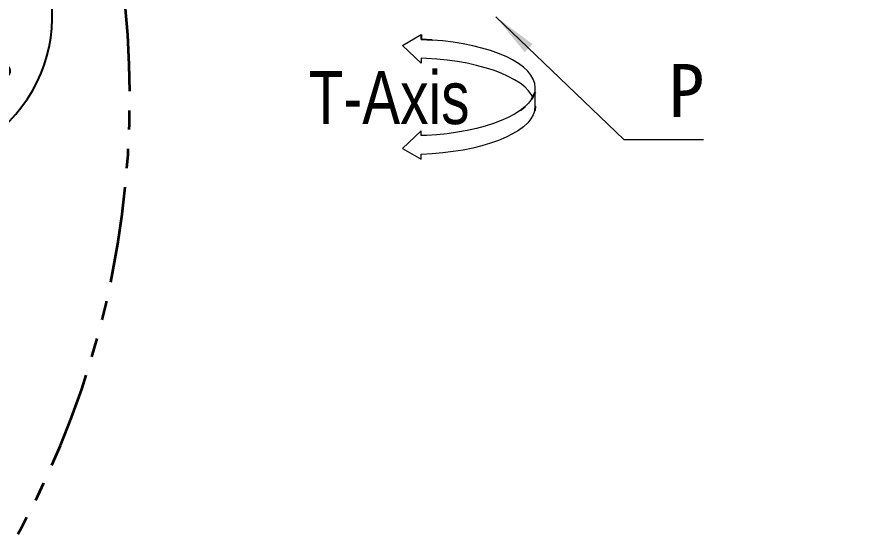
# Model space of a CAD drawing. Header units: millimetres. Extents: x 415 to 2018, y 500 to 823.
# Drawn here: x 997.4 to 1052.9, y 701.9 to 736.3 of the extents above; entities that cross this region are included whole.
import ezdxf

# ---------------------------------------------------------------- set-up
doc = ezdxf.new("R2010")
doc.units = ezdxf.units.MM
doc.header["$PDSIZE"] = -1
doc.linetypes.add('HIDDEN', pattern=[1.905, 1.27, -0.635])
doc.linetypes.add('PHANTOM', pattern=[12.7, 6.35, -1.27, 1.27, -1.27, 1.27, -1.27])
doc.layers.get('Defpoints').update_dxf_attribs({"lineweight": 18})
for name, color, linetype, lineweight in [('尺寸线层', 216, 'Continuous', 18), ('文字层', 7, 'Continuous', 25), ('粗', 7, 'Continuous', 30)]:
    doc.layers.add(name, color=color, linetype=linetype, lineweight=lineweight)
doc.styles.add('K', font='')
doc.styles.get('K').set_extended_font_data('汉仪长仿宋体')
doc.dimstyles.new('ISO-25', dxfattribs={"dimtxt": 2.5, "dimasz": 2.5, "dimexe": 1.25, "dimexo": 0.625, "dimtad": 1, "dimtoh": 1, "dimlfac": 10, "dimtxsty": 'Standard', "dimcen": 2.5, "dimadec": 0, "dimazin": 0, "dimtfac": 1, "dimtmove": 0, "dimatfit": 3, "dimfxl": 1, "dimarcsym": 0})

# ---------------------------------------------------------------- blocks, each defined once
blk = doc.blocks.new('*X21')
at = {"layer": '尺寸线层', "linetype": 'Continuous'}
blk.add_hatch(color=0, dxfattribs=at).paths.add_polyline_path([(-315.124, 250.064), (-312.698, 248.259), (-313.217, 247.717)], flags=0)
blk.add_hatch(color=0, dxfattribs=at).paths.add_polyline_path([(-315.124, 250.064), (-312.698, 248.259), (-313.217, 247.717)], flags=0)
at = {"layer": '尺寸线层', "color": 0, "linetype": 'Continuous'}
blk.add_line((-315.124, 250.064), (-306.673, 241.965), dxfattribs=at)
blk.add_line((-315.124, 250.064), (-306.673, 241.965), dxfattribs=at)
at = {"layer": '尺寸线层', "color": 0}
blk.add_line((-306.673, 241.965), (-301.433, 241.965), dxfattribs=at)
blk.add_line((-306.673, 241.965), (-301.433, 241.965), dxfattribs=at)
at = {"layer": '尺寸线层', "color": 0, "insert": (-302.553, 245.199), "char_height": 3.5, "width": 7, "attachment_point": 5}
blk.add_mtext('P', dxfattribs=at)
blk.add_mtext('P', dxfattribs=at)
blk = doc.blocks.new('*D76')
at = {"color": 0, "linetype": 'HIDDEN', "lineweight": -2}
blk.add_arc((929.173, 744.523), 52.195, 326.7446, 357.2558, dxfattribs=at)
at = {"color": 0, "linetype": 'HIDDEN'}
for points in [[(980.892, 742.034), (981.725, 742.014), (981.368, 744.524)], [(973.164, 715.664), (972.478, 716.138), (971.4, 713.844)]]:
    blk.add_solid(points, dxfattribs=at)
at = {"layer": 'Defpoints', "color": 0, "linetype": 'HIDDEN'}
for p in [(959.347, 744.524), (1024.445, 744.524), (936.834, 738.957), (976.856, 723.294), (985.376, 703.69)]:
    blk.add_point(p, dxfattribs=at)
at = {"color": 0, "linetype": 'HIDDEN', "insert": (977.031, 728.974), "char_height": 2.5, "attachment_point": 5, "rotation": 72.0002}
blk.add_mtext('36°', dxfattribs=at)
blk = doc.blocks.new('*D77')
at = {"color": 0, "lineweight": -2}
blk.add_arc((960.945, 689.524), 17.484, 18.1997, 81.8003, dxfattribs=at)
at = {"color": 0}
for points in [[(963.409, 706.413), (963.468, 707.244), (960.945, 707.008)], [(977.958, 695.086), (977.15, 694.883), (978.163, 692.56)]]:
    blk.add_solid(points, dxfattribs=at)
at = {"layer": 'Defpoints', "color": 0}
for p in [(960.945, 748.024), (974.969, 699.964), (1015.109, 699.074), (960.945, 689.524), (960.945, 647.284)]:
    blk.add_point(p, dxfattribs=at)
at = {"color": 0, "insert": (973.388, 704.354), "char_height": 2.5, "attachment_point": 5, "rotation": 320}
blk.add_mtext('80°', dxfattribs=at)
blk = doc.blocks.new('*D81')
at = {"color": 0, "lineweight": -2}
for p, q in [((1024.235, 761.88), (1095.774, 761.88)), ((1094.524, 633.575), (1094.524, 759.38)), ((1023.552, 631.075), (1095.774, 631.075))]:
    blk.add_line(p, q, dxfattribs=at)
at = {"color": 0}
for points in [[(1094.107, 759.38), (1094.941, 759.38), (1094.524, 761.88)], [(1094.107, 633.575), (1094.941, 633.575), (1094.524, 631.075)]]:
    blk.add_solid(points, dxfattribs=at)
at = {"layer": 'Defpoints', "color": 0}
for p in [(1023.61, 761.88), (1094.524, 761.88), (1022.927, 631.075)]:
    blk.add_point(p, dxfattribs=at)
at = {"color": 0, "insert": (1092.649, 697.031), "char_height": 2.5, "attachment_point": 5, "rotation": 90}
blk.add_mtext('1308', dxfattribs=at)
blk = doc.blocks.new('*D121')
at = {"color": 1, "lineweight": -3}
blk.add_arc((989.937, 736.262), 9.783, 252.8698, 10.3182, dxfattribs=at)
at = {"color": 1}
for points in [[(999.959, 738.14), (999.165, 737.888), (998.803, 740.396)], [(987.228, 727.292), (986.883, 726.533), (984.78, 727.948)]]:
    blk.add_solid(points, dxfattribs=at)
at = {"layer": 'Defpoints', "color": 0}
for p in [(1044.316, 761.619), (989.937, 736.262), (989.937, 736.262), (996.609, 729.107), (960.945, 689.524)]:
    blk.add_point(p, dxfattribs=at)
at = {"color": 1, "insert": (995.187, 730.348), "char_height": 2.5, "attachment_point": 5, "rotation": 41.594}
blk.add_mtext('147%%d', dxfattribs=at)
blk = doc.blocks.new('*D123')
at = {"color": 1, "lineweight": -3}
blk.add_arc((960.945, 689.524), 36.585, 3.916, 54.2719, dxfattribs=at)
at = {"color": 1}
for points in [[(982.54, 719.57), (982.076, 718.877), (980.23, 720.613)], [(997.028, 692.008), (997.861, 692.037), (997.53, 689.524)]]:
    blk.add_solid(points, dxfattribs=at)
at = {"layer": 'Defpoints', "color": 0}
for p in [(989.937, 736.262), (991.326, 709.905), (960.945, 689.524), (960.945, 689.524), (1060.676, 689.524)]:
    blk.add_point(p, dxfattribs=at)
at = {"color": 1, "insert": (994.552, 708.225), "char_height": 2.5, "attachment_point": 5, "rotation": 299.094}
blk.add_mtext('58%%d', dxfattribs=at)

msp = doc.modelspace()

# ---------------------------------------------------------------- linework, layer by layer
at = {"linetype": 'Continuous', "lineweight": 15}
for p, q in [((1022.815, 734.3729), (1024.0498, 735.0894)), ((1025.4629, 734.6687), (1024.7618, 734.7288)), ((1026.1478, 734.5852), (1025.4629, 734.6687)), ((1026.8113, 734.4789), (1026.1478, 734.5852)), ((1024.0498, 733.206), (1022.815, 734.3729)), ((1027.4483, 734.3506), (1026.8113, 734.4789)), ((1028.054, 734.2013), (1027.4483, 734.3506)), ((1028.6238, 734.0322), (1028.054, 734.2013)), ((1029.1532, 733.8446), (1028.6238, 734.0322)), ((1024.0498, 733.5303), (1024.0498, 733.206)), ((1024.3893, 733.5161), (1024.0498, 733.5274)), ((1025.0853, 733.4694), (1024.3893, 733.5161)), ((1025.7684, 733.3998), (1025.0853, 733.4694)), ((1029.6384, 733.6397), (1029.1532, 733.8446)), ((1030.0756, 733.4193), (1029.6384, 733.6397)), ((1030.4615, 733.185), (1030.0756, 733.4193)), ((1026.4336, 733.3078), (1025.7684, 733.3998)), ((1027.0759, 733.1941), (1026.4336, 733.3078)), ((1027.6906, 733.0595), (1027.0759, 733.1941)), ((1028.2733, 732.905), (1027.6906, 733.0595)), ((1028.8196, 732.7318), (1028.2733, 732.905)), ((1030.7931, 732.9386), (1030.4615, 733.185)), ((1031.0679, 732.682), (1030.7931, 732.9386)), ((1029.3255, 732.5411), (1028.8196, 732.7318)), ((1029.7872, 732.3343), (1029.3255, 732.5411)), ((1030.2014, 732.113), (1029.7872, 732.3343)), ((1031.2838, 732.417), (1031.0679, 732.682)), ((1031.4393, 732.1458), (1031.2838, 732.417)), ((1030.5651, 731.8787), (1030.2014, 732.113)), ((1030.8755, 731.6333), (1030.5651, 731.8787)), ((1031.533, 731.8704), (1031.4393, 732.1458)), ((1031.5643, 731.5929), (1031.533, 731.8704)), ((1031.1303, 731.3784), (1030.8755, 731.6333)), ((1031.3277, 731.1161), (1031.1303, 731.3784)), ((1031.5643, 730.3581), (1031.5643, 731.5929)), ((1031.5643, 730.3581), (1031.5643, 731.5929)), ((1031.3277, 730.8349), (1031.1303, 730.5725)), ((1031.3804, 731.0142), (1031.3277, 731.1161)), ((1031.1303, 730.5725), (1030.8755, 730.3177)), ((1031.533, 730.0805), (1031.4393, 729.8051)), ((1029.7872, 729.6166), (1029.3255, 729.4098)), ((1030.2014, 729.838), (1029.7872, 729.6166)), ((1030.5651, 730.0722), (1030.2014, 729.838)), ((1031.2838, 729.5339), (1031.0679, 729.269)), ((1031.4393, 729.8051), (1031.2838, 729.5339)), ((1028.2733, 729.0459), (1027.6906, 728.8914)), ((1028.8196, 729.2191), (1028.2733, 729.0459)), ((1029.3255, 729.4098), (1028.8196, 729.2191)), ((1030.7931, 729.0123), (1030.4615, 728.7659)), ((1031.0679, 729.269), (1030.7931, 729.0123)), ((1024.0498, 728.7479), (1022.815, 727.581)), ((1024.0498, 728.4236), (1024.0498, 728.7479)), ((1024.3893, 728.4349), (1024.0498, 728.4236)), ((1025.0853, 728.4816), (1024.3893, 728.4349)), ((1025.7684, 728.5511), (1025.0853, 728.4816)), ((1026.4336, 728.6431), (1025.7684, 728.5511)), ((1027.0759, 728.7568), (1026.4336, 728.6431)), ((1027.6906, 728.8914), (1027.0759, 728.7568)), ((1030.0756, 728.5316), (1029.6384, 728.3112)), ((1030.4615, 728.7659), (1030.0756, 728.5316)), ((1028.6238, 727.9187), (1028.054, 727.7496)), ((1029.1532, 728.1064), (1028.6238, 727.9187)), ((1029.6384, 728.3112), (1029.1532, 728.1064)), ((1026.1478, 727.3658), (1025.4629, 727.2822)), ((1026.8113, 727.4721), (1026.1478, 727.3658)), ((1027.4483, 727.6003), (1026.8113, 727.4721)), ((1028.054, 727.7496), (1027.4483, 727.6003)), ((1024.7618, 727.2221), (1024.0498, 727.1858)), ((1025.4629, 727.2822), (1024.7618, 727.2221))]:
    msp.add_line(p, q, dxfattribs=at)
at = {"color": 0, "linetype": 'Continuous', "lineweight": 15}
msp.add_line((1022.815, 727.581), (1024.0498, 726.8645), dxfattribs=at)
at = {"color": 161, "linetype": 'Continuous', "lineweight": 15, "true_color": 0x85aaff}
msp.add_line((1024.0498, 726.8645), (1024.0498, 727.1888), dxfattribs=at)
at = {"linetype": 'PHANTOM', "lineweight": 35}
for centre, radius, start, end in [((944.8345, 730.9573), 60, 324, 25), ((968.9448, 681.5238), 110.2196, 352.663668, 40.851639)]:
    msp.add_arc(centre, radius, start, end, dxfattribs=at)
at = {"layer": '文字层'}
for p, q in [((1031.5643, 731.2925), (1031.3277, 730.8349)), ((1030.8755, 730.3177), (1030.5651, 730.0722)), ((1031.5643, 730.3581), (1031.533, 730.0805))]:
    msp.add_line(p, q, dxfattribs=at)
at = {"layer": '粗', "lineweight": -2}
for p in [(1024.0498, 735.0894), (1024.7618, 734.7288)]:
    msp.add_line(p, (1024.0498, 734.7651), dxfattribs=at)

# ---------------------------------------------------------------- block references
at = {"layer": '尺寸线层', "color": 0}
msp.add_blockref('*X21', (1344.0895, 486.202), dxfattribs=at)

# ---------------------------------------------------------------- texts
at = {"color": 0, "linetype": 'Continuous', "lineweight": 15, "style": 'K', "width": 0.8}
msp.add_text('T-Axis', height=3.5, dxfattribs=at).set_placement((1016.6272, 729.1822))

# ---------------------------------------------------------------- dimensions: what is measured, and where the dimension line sits
dim = msp.add_linear_dim(base=(1094.5238, 761.88), p1=(1022.9274, 631.0747), p2=(1023.6105, 761.88), angle=90, text='1308', dimstyle='ISO-25')
dim.commit()
dim.dimension.update_dxf_attribs({"geometry": '*D81', "text_midpoint": (1094.5238, 697.0311), "dimtype": 160})
for base, line1, line2, picture, middle in [((996.6089, 729.1067), ((960.9448, 689.5238), (989.937, 736.2617)), ((989.937, 736.2617), (1044.3155, 761.6188)), '*D121', (995.1868, 730.3475)), ((991.3262, 709.9054), ((960.9448, 689.5238), (1060.6759, 689.5238)), ((960.9448, 689.5238), (989.937, 736.2617)), '*D123', (994.5518, 708.2246))]:
    dim = msp.add_angular_dim_2l(base=base, line1=line1, line2=line2, dimstyle='ISO-25', override={"dimclrd": 1, "dimclre": 1, "dimclrt": 1, "dimlwd": 65533, "dimlwe": 65533})
    dim.commit()
    dim.dimension.update_dxf_attribs({"geometry": picture, "text_midpoint": middle})
dim = msp.add_angular_dim_2l(base=(974.9689, 699.9644), line1=((960.9448, 748.0238), (960.9448, 647.2845)), line2=((960.9448, 689.5238), (1015.109, 699.0745)), dimstyle='ISO-25')
dim.commit()
dim.dimension.update_dxf_attribs({"geometry": '*D77', "text_midpoint": (973.3884, 704.3535)})
at = {"linetype": 'HIDDEN'}
dim = msp.add_angular_dim_2l(base=(976.856, 723.2939), line1=((936.8345, 738.9573), (985.3755, 703.6902)), line2=((1024.4448, 744.524), (959.3465, 744.5236)), dimstyle='ISO-25', dxfattribs=at)
dim.commit()
dim.dimension.update_dxf_attribs({"geometry": '*D76', "text_midpoint": (977.0306, 728.9738)})

doc.saveas('drawing.dxf')
